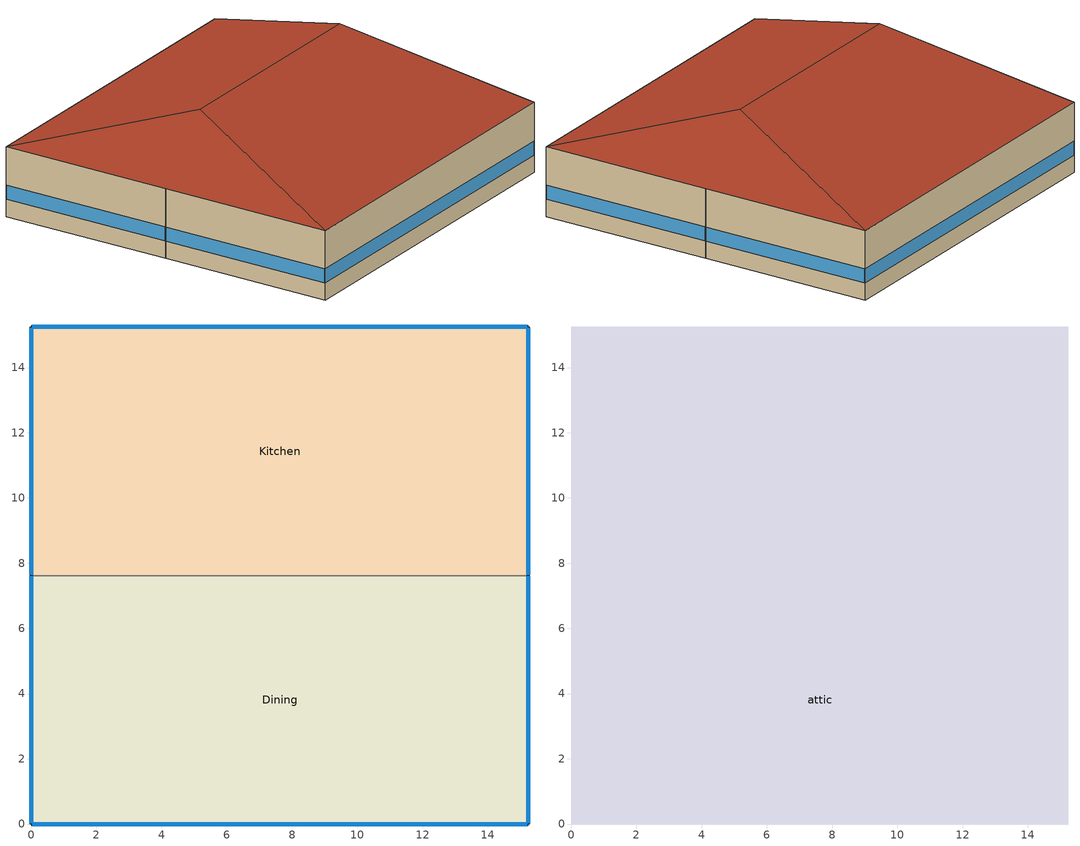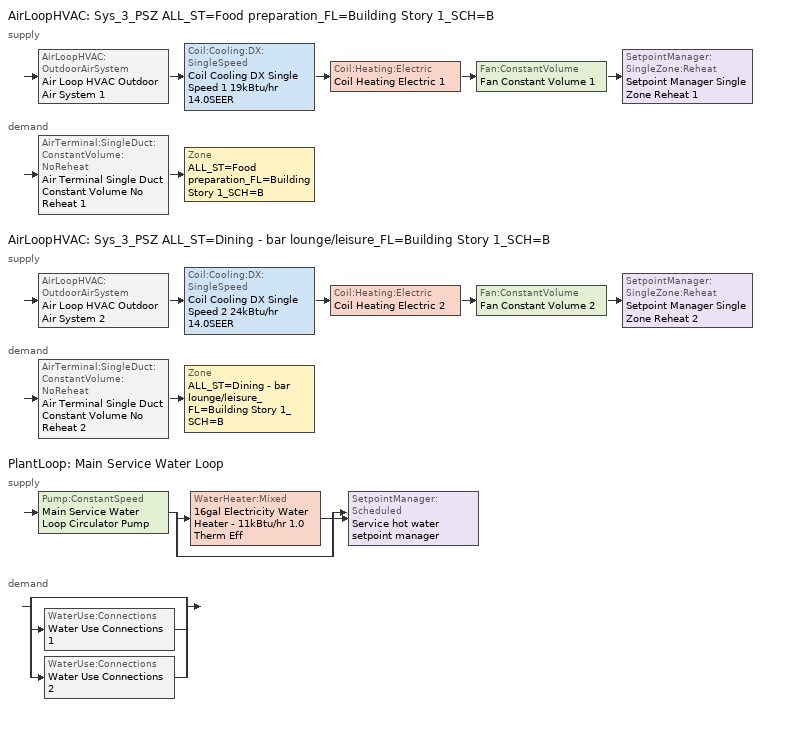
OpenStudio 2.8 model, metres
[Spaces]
Dining
 floor ground: 15.24,7.62 15.24,0 0,0 0,7.62 z0
 wall outside: 0,7.62 0,0 15.24,0 15.24,7.62 z0:3.05
 wall to Kitchen: 15.24,7.62 0,7.62 z0:3.05
 window: 15.24,0.03 15.24,7.6 / 0,7.6 0,0.03 z0.76:1.38; 0.03,0 15.22,0 z0.76:1.37
Kitchen
 floor ground: 15.24,15.24 15.24,7.62 0,7.62 0,15.24 z0
 wall outside: 15.24,7.62 15.24,15.24 0,15.24 0,7.62 z0:3.05
 window: 15.24,7.65 15.24,15.22 / 0,15.22 0,7.65 z0.76:1.38; 15.22,15.24 0.03,15.24 z0.76:1.37
attic
 floor to Dining: 15.24,7.62 15.24,0 0,0 0,7.62 z3.05
 floor to Kitchen: 15.24,15.24 15.24,7.62 0,7.62 0,15.24 z3.05
 roof outside: 12.7,7.62,5.59 15.24,15.24,3.05 0,15.24,3.05 2.54,7.62,5.59; 12.7,7.62,5.59 15.24,0,3.05 15.24,15.24,3.05; 2.54,7.62,5.59 0,15.24,3.05 0,0,3.05; 2.54,7.62,5.59 0,0,3.05 15.24,0,3.05 12.7,7.62,5.59
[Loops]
AirLoopHVAC 'Sys_3_PSZ ALL_ST=Food preparation_FL=Building Story 1_SCH=B'
 supply: AirLoopHVAC:OutdoorAirSystem 'Air Loop HVAC Outdoor Air System 1' > Coil:Cooling:DX:SingleSpeed 'Coil Cooling DX Single Speed 1 19kBtu/hr 14.0SEER' > Coil:Heating:Electric 'Coil Heating Electric 1' > Fan:ConstantVolume 'Fan Constant Volume 1' > SetpointManager:SingleZone:Reheat 'Setpoint Manager Single Zone Reheat 1'
 demand: AirTerminal:SingleDuct:ConstantVolume:NoReheat 'Air Terminal Single Duct Constant Volume No Reheat 1' > Zone 'ALL_ST=Food preparation_FL=Building Story 1_SCH=B'
AirLoopHVAC 'Sys_3_PSZ ALL_ST=Dining - bar lounge/leisure_FL=Building Story 1_SCH=B'
 supply: AirLoopHVAC:OutdoorAirSystem 'Air Loop HVAC Outdoor Air System 2' > Coil:Cooling:DX:SingleSpeed 'Coil Cooling DX Single Speed 2 24kBtu/hr 14.0SEER' > Coil:Heating:Electric 'Coil Heating Electric 2' > Fan:ConstantVolume 'Fan Constant Volume 2' > SetpointManager:SingleZone:Reheat 'Setpoint Manager Single Zone Reheat 2'
 demand: AirTerminal:SingleDuct:ConstantVolume:NoReheat 'Air Terminal Single Duct Constant Volume No Reheat 2' > Zone 'ALL_ST=Dining - bar lounge/leisure_FL=Building Story 1_SCH=B'
PlantLoop 'Main Service Water Loop'
 supply: Pump:ConstantSpeed 'Main Service Water Loop Circulator Pump' > split
  | WaterHeater:Mixed '16gal Electricity Water Heater - 11kBtu/hr 1.0 Therm Eff'
  | bypass
  join > SetpointManager:Scheduled 'Service hot water setpoint manager'
 demand: split
  | bypass
  | WaterUse:Connections 'Water Use Connections 1'
  | WaterUse:Connections 'Water Use Connections 2'
[Site]
Kuujjuaq AP_QC_CAN: Latitude {deg}=58.1; Longitude {deg}=-68.417; Time Zone {hr}=-5; Elevation {m}=39.9; Terrain=City
[Building]
QuickServiceRestaurant-CAN_QC_Kuujjuaq.AP.719060_CWEC2016.epw: North Axis {deg}=0; Default Construction Set=BTAP-Mass at hdd = 8550.0; Standards Number of Stories=1; Standards Number of Above Ground Stories=1; Standards Building Type=NECB2011_QuickServiceRestaurant
[Site:WaterMainsTemperature]
Calculation Method=Correlation; Annual Average Outdoor Air Temperature {C}=-3.825; Maximum Difference In Monthly Average Outdoor Air Temperatures {deltaC}=36
[Site:GroundTemperature:BuildingSurface]
19.527, 19.502, 19.536, 19.598, 20.002, 21.64, 22.225, 22.375, 21.449, 20.121, 19.802, 19.633
[SizingPeriod:DesignDay] Barometric Pressure {Pa}=100847; Sky Clearness=0; Rain Indicator=0; Snow Indicator=0; Day of Month=21; Daylight Saving Time Indicator=0; Humidity Indicating Type=Wetbulb; Dry-Bulb Temperature Range Modifier Type=DefaultMultipliers
Name | Maximum Dry-Bulb Temperature {C} | Daily Dry-Bulb Temperature Range {deltaC} | Humidity Indicating Conditions at Maximum Dry-Bulb | Wind Speed {m/s} | Wind Direction {deg} | Month | Day Type | Solar Model Indicator | ASHRAE Taub | ASHRAE Taud
Kuujjuaq AP Ann Clg .4% Condns DB=>MWB | 24.1 | 10.3 | 16.2 | 4 | 210 | 7 | SummerDesignDay | ASHRAETau | 0.364 | 2.418
Kuujjuaq AP Ann Htg 99.6% Condns DB | -36.2 | 0 | -36.2 | 2.2 | 220 | 1 | WinterDesignDay | ASHRAEClearSky
[Material:NoMass] Roughness=Smooth; Thermal Absorptance=0.9; Solar Absorptance=0.7
Name | Thermal Resistance {m2-K/W} | Visible Absorptance
Typical Carpet Pad; Typical Carpet Pad 1 | 0.21648 | 0.8
Typical Insulation 1 | 6.78179 | 0.7
Typical Insulation 2 | 5.19354 | 0.7
Typical Insulation 3 | 7.04224 | 0.7
Typical Carpet Pad 2 | 2.57255 | 0.8
Typical Carpet Pad 3; Typical Carpet Pad 4 | 4.69593 | 0.8
Typical Insulation 4 | 0.624982 | 0.7
Typical Insulation 5 | 0.625 | 0.7
[Material]
Name | Roughness | Thickness {m} | Conductivity {W/m-K} | Density {kg/m3} | Specific Heat {J/kg-K} | Thermal Absorptance | Solar Absorptance | Visible Absorptance
G05 25mm wood | MediumSmooth | 0.0254 | 0.15 | 608 | 1630 | 0.9 | 0.5 | 0.5
100mm Normalweight concrete floor 1 | MediumSmooth | 0.1016 | 2.31 | 2322 | 832
G01 13mm gypsum board 1 | Smooth | 0.0127 | 0.16 | 800 | 1090 | 0.9 | 0.7 | 0.5
4 in. Normalweight Concrete Floor 1 | MediumRough | 0.1016 | 2.31 | 2322 | 832 | 0.9 | 0.7 | 0.7
1IN Stucco 1 | Smooth | 0.0253 | 0.6918 | 1858 | 837 | 0.9 | 0.7 | 0.92
8IN CONCRETE HW RefBldg 1 | Rough | 0.2032 | 1.311 | 2240 | 836.8 | 0.9 | 0.7 | 0.7
1/2IN Gypsum 1 | Smooth | 0.0127 | 0.16 | 784.9 | 830 | 0.9 | 0.4 | 0.4
Metal Roof Surface 1; F08 Metal surface 1 | Smooth | 0.0008 | 45.28 | 7824 | 500 | 0.9 | 0.7 | 0.7
6 in. Normalweight Concrete Floor 1; 6 in. Normalweight Concrete Floor 2; 6 in. Normalweight Concrete Floor 3 | MediumRough | 0.1524 | 2.31 | 2322 | 832 | 0.9 | 0.7 | 0.7
[Construction]
BTAP-Int-Partition; BTAP-Int-Door: G05 25mm wood
BTAP-Int-Floor: 100mm Normalweight concrete floor 1, Typical Carpet Pad
BTAP-Int-Wall: G01 13mm gypsum board 1, G01 13mm gypsum board 1
BTAP-Int-Ceiling: Typical Carpet Pad, 100mm Normalweight concrete floor 1
BTAP-Int-Window: SimpleGlazing
BTAP-Ext-Floor-Mass:U-0.142: Typical Insulation 1, 4 in. Normalweight Concrete Floor 1, Typical Carpet Pad 1
BTAP-Ext-Wall-Mass:U-0.183: 1IN Stucco 1, 8IN CONCRETE HW RefBldg 1, Typical Insulation 2, 1/2IN Gypsum 1
BTAP-Ext-Roof-Metal:U-0.142: Metal Roof Surface 1, Typical Insulation 3
BTAP-Grnd-Floor-Mass:U-0.379: 6 in. Normalweight Concrete Floor 1, Typical Carpet Pad 2
BTAP-Grnd-Wall-Mass:U-0.21: 6 in. Normalweight Concrete Floor 2, Typical Carpet Pad 3
BTAP-Grnd-Roof-Mass:U-0.21: 6 in. Normalweight Concrete Floor 3, Typical Carpet Pad 4
BTAP-Ext-FixedWindow:U=0.160 SHGC=0.600; BTAP-Ext-GlassDoors:U=0.160 SHGC=0.600; BTAP-Ext-Skylights:U=0.160 SHGC=0.600; BTAP-Ext-DaylightDomes:U=0.160 SHGC=0.600; BTAP-Ext-DaylightDiffuser:U=0.160 SHGC=0.600: SimpleGlazing:U=0.160 SHGC=0.600
BTAP-Ext-Door:U-1.6: F08 Metal surface 1, Typical Insulation 4
BTAP-Ext-OverHeadDoor:U-1.6: Typical Insulation 5
[DefaultConstructionSet]
BTAP-Mass at hdd = 8550.0: Default Exterior Surface Constructions=BTAP-Mass at hdd = 8550.0; Default Interior Surface Constructions=Default Surface Constructions 2; Default Ground Contact Surface Constructions=BTAP-Mass at hdd = 8550.0 1; Default Exterior SubSurface Constructions=BTAP-Mass at hdd = 8550.0; Default Interior SubSurface Constructions=Default Sub Surface Constructions 2; Interior Partition Construction=BTAP-Int-Partition
[DefaultSurfaceConstructions]
Name | Floor Construction | Wall Construction | Roof Ceiling Construction
Default Surface Constructions 2 | BTAP-Int-Floor | BTAP-Int-Wall | BTAP-Int-Ceiling
BTAP-Mass at hdd = 8550.0 | BTAP-Ext-Floor-Mass:U-0.142 | BTAP-Ext-Wall-Mass:U-0.183 | BTAP-Ext-Roof-Metal:U-0.142
BTAP-Mass at hdd = 8550.0 1 | BTAP-Grnd-Floor-Mass:U-0.379 | BTAP-Grnd-Wall-Mass:U-0.21 | BTAP-Grnd-Roof-Mass:U-0.21
[DefaultSubSurfaceConstructions]
Name | Fixed Window Construction | Operable Window Construction | Door Construction | Glass Door Construction | Overhead Door Construction | Skylight Construction | Tubular Daylight Dome Construction | Tubular Daylight Diffuser Construction
Default Sub Surface Constructions 2 | BTAP-Int-Window | BTAP-Int-Window | BTAP-Int-Door
BTAP-Mass at hdd = 8550.0 | BTAP-Ext-FixedWindow:U=0.160 SHGC=0.600 | BTAP-Ext-FixedWindow:U=0.160 SHGC=0.600 | BTAP-Ext-Door:U-1.6 | BTAP-Ext-GlassDoors:U=0.160 SHGC=0.600 | BTAP-Ext-OverHeadDoor:U-1.6 | BTAP-Ext-Skylights:U=0.160 SHGC=0.600 | BTAP-Ext-DaylightDomes:U=0.160 SHGC=0.600 | BTAP-Ext-DaylightDiffuser:U=0.160 SHGC=0.600
[WindowMaterial:SimpleGlazingSystem] Solar Heat Gain Coefficient=0.6; Visible Transmittance=0.21
Name | U-Factor {W/m2-K}
SimpleGlazing | 2.2
SimpleGlazing:U=0.160 SHGC=0.600 | 1.6
[Space]
Name | Space Type | Building Story | Thermal Zone | Part of Total Floor Area
Dining | Space Function Dining - bar lounge/leisure | Building Story 1 | ALL_ST=Dining - bar lounge/leisure_FL=Building Story 1_SCH=B | Yes
Kitchen | Space Function Food preparation | Building Story 1 | ALL_ST=Food preparation_FL=Building Story 1_SCH=B | Yes
attic | Space Function - undefined - | Building Story 2 | ALL_ST=- undefined -_FL=Building Story 2_SCH=A | No
[BuildingStory]
Name | Nominal Z Coordinate {m}
Building Story 1 | 0
Building Story 2 | 3.0488
[SpaceType] Standards Building Type=Space Function
Name | Default Schedule Set | Design Specification Outdoor Air Object | Standards Space Type
Space Function - undefined - | Space Function - undefined - Schedule Set | Space Function - undefined - Ventilation | - undefined -
Space Function Dining - bar lounge/leisure | Space Function Dining - bar lounge/leisure Schedule Set | Space Function Dining - bar lounge/leisure Ventilation | Dining - bar lounge/leisure
Space Function Food preparation | Space Function Food preparation Schedule Set | Space Function Food preparation Ventilation | Food preparation
[DesignSpecification:OutdoorAir] Outdoor Air Flow per Person {m3/s-person}=0; Outdoor Air Flow Air Changes per Hour {1/hr}=0
Name | Outdoor Air Flow per Floor Area {m3/s-m2} | Outdoor Air Method | Outdoor Air Flow Rate {m3/s}
Space Function - undefined - Ventilation | 0
Space Function Dining - bar lounge/leisure Ventilation | 0.0035814 | Sum | 0
Space Function Food preparation Ventilation | 0.0013716 | Sum | 0
[DefaultScheduleSet] Infiltration Schedule=Always On
Name | Number of People Schedule | People Activity Level Schedule | Lighting Schedule | Electric Equipment Schedule
Space Function - undefined - Schedule Set
Space Function Dining - bar lounge/leisure Schedule Set; Space Function Food preparation Schedule Set | NECB-B-Occupancy | NECB-Activity | NECB-B-Lighting | NECB-B-Electric-Equipment
[ThermostatSetpoint:DualSetpoint]
Name | Heating Setpoint Temperature Schedule | Cooling Setpoint Temperature Schedule
Space Function - undefined - Thermostat 3
Space Function Food preparation Thermostat 3; Space Function Dining - bar lounge/leisure Thermostat 3 | NECB-B-Thermostat Setpoint-Heating | NECB-B-Thermostat Setpoint-Cooling
[People:Definition] Number of People Calculation Method=People/Area; Fraction Radiant=0.3
Name | People per Space Floor Area {person/m2}
Space Function Dining - bar lounge/leisure People Definition | 0.0999967
Space Function Food preparation People Definition | 0.0500522
[People] Work Efficiency Schedule=Work Efficiency Schedule; Clothing Insulation Schedule=Clothing Schedule; Air Velocity Schedule=Air Velocity Schedule; Multiplier=1
Name | People Definition | Space or SpaceType
Space Function Dining - bar lounge/leisure People | Space Function Dining - bar lounge/leisure People Definition | Space Function Dining - bar lounge/leisure
Space Function Food preparation People | Space Function Food preparation People Definition | Space Function Food preparation
[Lights:Definition] Design Level Calculation Method=Watts/Area; Fraction Radiant=0.5; Fraction Visible=0.2
Name | Watts per Space Floor Area {W/m2}
Space Function Dining - bar lounge/leisure Lights Definition | 14.0999
Space Function Food preparation Lights Definition | 10.6999
[Lights] Fraction Replaceable=1
Name | Lights Definition | Space or SpaceType
Space Function Dining - bar lounge/leisure Lights | Space Function Dining - bar lounge/leisure Lights Definition | Space Function Dining - bar lounge/leisure
Space Function Food preparation Lights | Space Function Food preparation Lights Definition | Space Function Food preparation
[ElectricEquipment:Definition] Design Level Calculation Method=Watts/Area; Fraction Radiant=0.5
Name | Watts per Space Floor Area {W/m2}
Space Function Dining - bar lounge/leisure Elec Equip Definition | 0.999992
Space Function Food preparation Elec Equip Definition | 9.99992
[ElectricEquipment]
Name | Electric Equipment Definition | Space or SpaceType
Space Function Dining - bar lounge/leisure Elec Equip | Space Function Dining - bar lounge/leisure Elec Equip Definition | Space Function Dining - bar lounge/leisure
Space Function Food preparation Elec Equip | Space Function Food preparation Elec Equip Definition | Space Function Food preparation
[SpaceInfiltration:DesignFlowRate] Schedule=Always On Discrete; Design Flow Rate Calculation Method=Flow/ExteriorArea; Flow per Exterior Surface Area {m3/s-m2}=0.00025; Constant Term Coefficient=0; Temperature Term Coefficient=0; Velocity Term Coefficient=0.224; Velocity Squared Term Coefficient=0
Name | Space or SpaceType
attic Infiltration | attic
Dining Infiltration | Dining
Kitchen Infiltration | Kitchen
[ThermalZone] Use Ideal Air Loads=No
Name | Thermostat
ALL_ST=- undefined -_FL=Building Story 2_SCH=A | Space Function - undefined - Thermostat 3
ALL_ST=Food preparation_FL=Building Story 1_SCH=B | Space Function Food preparation Thermostat 3
ALL_ST=Dining - bar lounge/leisure_FL=Building Story 1_SCH=B | Space Function Dining - bar lounge/leisure Thermostat 3
[Sizing:Zone] Zone Cooling Design Supply Air Temperature Input Method=SupplyAirTemperature; Zone Cooling Design Supply Air Temperature Difference {deltaC}=11.11; Zone Heating Design Supply Air Temperature Input Method=SupplyAirTemperature; Zone Heating Design Supply Air Temperature Difference {deltaC}=11.11; Zone Cooling Design Supply Air Humidity Ratio {kg-H2O/kg-air}=0.0085; Zone Heating Design Supply Air Humidity Ratio {kg-H2O/kg-air}=0.008; Cooling Design Air Flow Method=DesignDay; Heating Design Air Flow Method=DesignDay; Account for Dedicated Outdoor Air System=No; Dedicated Outdoor Air System Control Strategy=NeutralSupplyAir; Dedicated Outdoor Air Low Setpoint Temperature for Design {C}=autosize; Dedicated Outdoor Air High Setpoint Temperature for Design {C}=autosize
Name | Zone Cooling Design Supply Air Temperature {C} | Zone Heating Design Supply Air Temperature {C} | Zone Heating Sizing Factor | Zone Cooling Sizing Factor
ALL_ST=- undefined -_FL=Building Story 2_SCH=A | 14 | 40
ALL_ST=Food preparation_FL=Building Story 1_SCH=B; ALL_ST=Dining - bar lounge/leisure_FL=Building Story 1_SCH=B | 13 | 43 | 1.3 | 1.1
[Zone equipment]
ALL_ST=Food preparation_FL=Building Story 1_SCH=B: Air Terminal Single Duct Constant Volume No Reheat 1, Zone HVAC Baseboard Convective Electric 1
ALL_ST=Dining - bar lounge/leisure_FL=Building Story 1_SCH=B: Air Terminal Single Duct Constant Volume No Reheat 2, Zone HVAC Baseboard Convective Electric 2
[AirLoopHVAC] Design Supply Air Flow Rate {m3/s}=AutoSize
Name | Availability Schedule
Sys_3_PSZ ALL_ST=Food preparation_FL=Building Story 1_SCH=B | Sys_3_PSZ ALL_ST=Food preparation_FL=Building Story 1_SCH=B Occ Sch
Sys_3_PSZ ALL_ST=Dining - bar lounge/leisure_FL=Building Story 1_SCH=B | Sys_3_PSZ ALL_ST=Dining - bar lounge/leisure_FL=Building Story 1_SCH=B Occ Sch
[Sizing:System] Type of Load to Size On=Sensible; Design Outdoor Air Flow Rate {m3/s}=Autosize; Central Heating Maximum System Air Flow Ratio=1; Preheat Design Temperature {C}=7; Preheat Design Humidity Ratio {kg-H2O/kg-Air}=0.008; Precool Design Temperature {C}=13; Precool Design Humidity Ratio {kg-H2O/kg-Air}=0.008; Central Cooling Design Supply Air Temperature {C}=13; Central Heating Design Supply Air Temperature {C}=43; Sizing Option=NonCoincident; 100% Outdoor Air in Cooling=No; 100% Outdoor Air in Heating=No; Central Cooling Design Supply Air Humidity Ratio {kg-H2O/kg-Air}=0.0085; Central Heating Design Supply Air Humidity Ratio {kg-H2O/kg-Air}=0.008; Cooling Design Air Flow Method=DesignDay; Cooling Design Air Flow Rate {m3/s}=0; Heating Design Air Flow Method=DesignDay; Heating Design Air Flow Rate {m3/s}=0; System Outdoor Air Method=ZoneSum; Zone Maximum Outdoor Air Fraction=1; Cooling Supply Air Flow Rate Per Floor Area {m3/s-m2}=0.00996765; Cooling Fraction of Autosized Cooling Supply Air Flow Rate=1; Cooling Supply Air Flow Rate Per Unit Cooling Capacity {m3/s-W}=3.94755e-05; Heating Supply Air Flow Rate Per Floor Area {m3/s-m2}=0.00996765; Heating Fraction of Autosized Heating Supply Air Flow Rate=1; Heating Fraction of Autosized Cooling Supply Air Flow Rate=1; Heating Supply Air Flow Rate Per Unit Heating Capacity {m3/s-W}=3.15882e-05; Cooling Design Capacity Method=CoolingDesignCapacity; Cooling Design Capacity {W}=autosize; Cooling Design Capacity Per Floor Area {W/m2}=234.7; Fraction of Autosized Cooling Design Capacity=1; Heating Design Capacity Method=HeatingDesignCapacity; Heating Design Capacity {W}=autosize; Heating Design Capacity Per Floor Area {W/m2}=157; Fraction of Autosized Heating Design Capacity=1; Central Cooling Capacity Control Method=OnOff
Sys_3_PSZ ALL_ST=Food preparation_FL=Building Story 1_SCH=B; Sys_3_PSZ ALL_ST=Dining - bar lounge/leisure_FL=Building Story 1_SCH=B
[Fan:ConstantVolume] Availability Schedule=Always On Discrete; Fan Total Efficiency=0.39975; Pressure Rise {Pa}=640; Maximum Flow Rate {m3/s}=AutoSize; Motor Efficiency=0.615
Fan Constant Volume 1; Fan Constant Volume 2
[Coil:Heating:Electric] Availability Schedule=Always On Discrete
Coil Heating Electric 1; Coil Heating Electric 2
[Coil:Cooling:DX:SingleSpeed] Availability Schedule=Always On Discrete; Rated Total Cooling Capacity {W}=autosize; Rated Sensible Heat Ratio=autosize; Rated COP {W/W}=4.11713; Rated Air Flow Rate {m3/s}=autosize; Rated Evaporator Fan Power Per Volume Flow Rate {W/(m3/s)}=773.3; Total Cooling Capacity Function of Temperature Curve=DXCOOL-NECB2011-REF-CAPFT; Total Cooling Capacity Function of Flow Fraction Curve=DXCOOL-NECB2011-REF-CAPFFLOW; Energy Input Ratio Function of Temperature Curve=DXCOOL-NECB2011-REF-COOLEIRFT; Energy Input Ratio Function of Flow Fraction Curve=DXCOOL-NECB2011-REF-COOLEIRFFLOW; Part Load Fraction Correlation Curve=DXCOOL-NECB2011-REF-COOLPLFFPLR; Condenser Type=AirCooled; Evaporative Condenser Effectiveness=0; Evaporative Condenser Air Flow Rate {m3/s}=Autosize; Evaporative Condenser Pump Rated Power Consumption {W}=Autosize; Crankcase Heater Capacity {W}=0; Maximum Outdoor Dry-Bulb Temperature for Crankcase Heater Operation {C}=0; Basin Heater Capacity {W/K}=0; Basin Heater Setpoint Temperature {C}=10
Coil Cooling DX Single Speed 1 19kBtu/hr 14.0SEER; Coil Cooling DX Single Speed 2 24kBtu/hr 14.0SEER
[Controller:OutdoorAir] Minimum Outdoor Air Flow Rate {m3/s}=autosize; Maximum Outdoor Air Flow Rate {m3/s}=Autosize; Economizer Control Type=NoEconomizer; Economizer Control Action Type=ModulateFlow; Economizer Maximum Limit Dry-Bulb Temperature {C}=28; Economizer Maximum Limit Enthalpy {J/kg}=64000; Economizer Minimum Limit Dry-Bulb Temperature {C}=-100; Lockout Type=NoLockout; Minimum Limit Type=FixedMinimum; High Humidity Control=No; Heat Recovery Bypass Control Type=BypassWhenWithinEconomizerLimits
Name | Minimum Outdoor Air Schedule | Controller Mechanical Ventilation
Controller Outdoor Air 1 | Sys_3_PSZ ALL_ST=Food preparation_FL=Building Story 1_SCH=B Occ Sch | Controller Mechanical Ventilation 1
Controller Outdoor Air 2 | Sys_3_PSZ ALL_ST=Dining - bar lounge/leisure_FL=Building Story 1_SCH=B Occ Sch | Controller Mechanical Ventilation 2
[Controller:MechanicalVentilation] Availability Schedule=Always On Discrete; System Outdoor Air Method=ZoneSum
Controller Mechanical Ventilation 1; Controller Mechanical Ventilation 2
[AirLoopHVAC:OutdoorAirSystem]
Name | Controller
Air Loop HVAC Outdoor Air System 1 | Controller Outdoor Air 1
Air Loop HVAC Outdoor Air System 2 | Controller Outdoor Air 2
[SetpointManager:SingleZone:Reheat] Minimum Supply Air Temperature {C}=13; Maximum Supply Air Temperature {C}=43
Name | Control Zone
Setpoint Manager Single Zone Reheat 1 | ALL_ST=Food preparation_FL=Building Story 1_SCH=B
Setpoint Manager Single Zone Reheat 2 | ALL_ST=Dining - bar lounge/leisure_FL=Building Story 1_SCH=B
[AirTerminal:SingleDuct:ConstantVolume:NoReheat] Availability Schedule=Always On Discrete; Maximum Air Flow Rate {m3/s}=AutoSize
Air Terminal Single Duct Constant Volume No Reheat 1; Air Terminal Single Duct Constant Volume No Reheat 2
[ZoneHVAC:Baseboard:Convective:Electric] Availability Schedule=Always On Discrete; Nominal Capacity {W}=autosize; Efficiency=1
Zone HVAC Baseboard Convective Electric 1; Zone HVAC Baseboard Convective Electric 2
[PlantLoop]
Main Service Water Loop: Glycol Concentration=0; Maximum Loop Temperature {C}=60; Minimum Loop Temperature {C}=10; Plant Loop Volume {m3}=Autocalculate; Load Distribution Scheme=Optimal
[Sizing:Plant]
Main Service Water Loop: Loop Type=Heating; Design Loop Exit Temperature {C}=60; Loop Design Temperature Difference {deltaC}=5; Sizing Option=NonCoincident; Zone Timesteps in Averaging Window=1; Coincident Sizing Factor Mode=None
[SetpointManager:Scheduled]
Service hot water setpoint manager: Control Variable=Temperature; Schedule=Service Water Loop Temp - 140F
[Pump:ConstantSpeed]
Main Service Water Loop Circulator Pump: Rated Flow Rate {m3/s}=autosize; Rated Pump Head {Pa}=20.5591; Rated Power Consumption {W}=autosize; Motor Efficiency=0.7; Fraction of Motor Inefficiencies to Fluid Stream=0; Pump Control Type=Intermittent; Design Power Sizing Method=PowerPerFlowPerPressure; Design Electric Power per Unit Flow Rate {W/(m3/s)}=348701.1; Design Shaft Power per Unit Flow Rate per Unit Head {W-s/m3-Pa}=1.28205
[WaterHeater:Mixed]
16gal Electricity Water Heater - 11kBtu/hr 1.0 Therm Eff: Tank Volume {m3}=0.0606832; Setpoint Temperature Schedule=Service Water Loop Temp - 140F; Deadband Temperature Difference {deltaC}=2; Maximum Temperature Limit {C}=60; Heater Control Type=Cycle; Heater Maximum Capacity {W}=3170.7; Heater Fuel Type=Electricity; Heater Thermal Efficiency=1; Off Cycle Parasitic Fuel Consumption Rate {W}=14.96; Off Cycle Parasitic Fuel Type=Electricity; Off Cycle Parasitic Heat Fraction to Tank=0.8; On Cycle Parasitic Fuel Consumption Rate {W}=14.96; On Cycle Parasitic Fuel Type=Electricity; On Cycle Parasitic Heat Fraction to Tank=0; Ambient Temperature Indicator=Schedule; Ambient Temperature Schedule=Water Heater Ambient Temp Schedule - 70f; Off Cycle Loss Coefficient to Ambient Temperature {W/K}=1.34066; On Cycle Loss Coefficient to Ambient Temperature {W/K}=1.34066; Use Side Effectiveness=1; Source Side Effectiveness=1; Use Side Design Flow Rate {m3/s}=autosize; Source Side Design Flow Rate {m3/s}=autosize; Indirect Water Heating Recovery Time {hr}=1.5; Source Side Flow Control Mode=IndirectHeatPrimarySetpoint
[WaterUse:Connections]
Name | Water Use Equipment Name 1
Water Use Connections 1 | Dining Service Water Use 0.09gal/min
Water Use Connections 2 | Kitchen Service Water Use 0.06gal/min
[WaterUse:Equipment:Definition]
Name | Peak Flow Rate {m3/s} | Target Temperature Schedule | Sensible Fraction Schedule | Latent Fraction Schedule
Dining Service Water Use Def 0.09gal/min | 5.61823e-06 | Schedule Ruleset 5 | Schedule Ruleset 3 | Schedule Ruleset 4
Kitchen Service Water Use Def 0.06gal/min | 3.74646e-06 | Schedule Ruleset 8 | Schedule Ruleset 6 | Schedule Ruleset 7
[WaterUse:Equipment] Flow Rate Fraction Schedule=NECB-B-Service Water Heating
Name | Water Use Equipment Definition | Space
Dining Service Water Use 0.09gal/min | Dining Service Water Use Def 0.09gal/min | Dining
Kitchen Service Water Use 0.06gal/min | Kitchen Service Water Use Def 0.06gal/min | Kitchen
[AvailabilityManager:NightCycle] Control Type=CycleOnAny; Thermostat Tolerance {deltaC}=1; Cycling Run Time {s}=3600
Availability Manager Night Cycle 1; Availability Manager Night Cycle 2
[Schedule:Ruleset]
Always On: Default Day Schedule=Always On Default
Clothing Schedule: Default Day Schedule=Clothing Schedule Default Winter Clothes
Air Velocity Schedule: Default Day Schedule=Air Velocity Schedule Default
Work Efficiency Schedule: Default Day Schedule=Work Efficiency Schedule Default
NECB-B-Occupancy: Default Day Schedule=NECB-B-Occupancy Default
NECB-Activity: Default Day Schedule=NECB-Activity Default; Summer Design Day Schedule=NECB-Activity Summer Design Day; Winter Design Day Schedule=NECB-Activity Winter Design Day
NECB-B-Lighting: Default Day Schedule=NECB-B-Lighting Default
NECB-B-Electric-Equipment: Default Day Schedule=NECB-B-Electric-Equipment Default
NECB-B-Thermostat Setpoint-Heating: Default Day Schedule=NECB-B-Thermostat Setpoint-Heating Default
NECB-B-Thermostat Setpoint-Cooling: Default Day Schedule=NECB-B-Thermostat Setpoint-Cooling Default
Service Water Loop Temp - 140F: Default Day Schedule=Service Water Loop Temp - 140F Default
Water Heater Ambient Temp Schedule - 70f: Default Day Schedule=Water Heater Ambient Temp Schedule - 70f Default
Schedule Ruleset 3: Default Day Schedule=Schedule Day 5
Schedule Ruleset 4: Default Day Schedule=Schedule Day 6
Schedule Ruleset 5: Default Day Schedule=Schedule Day 7
NECB-B-Service Water Heating: Default Day Schedule=NECB-B-Service Water Heating Default
Schedule Ruleset 6: Default Day Schedule=Schedule Day 8
Schedule Ruleset 7: Default Day Schedule=Schedule Day 9
Schedule Ruleset 8: Default Day Schedule=Schedule Day 10
Sys_3_PSZ ALL_ST=Dining - bar lounge/leisure_FL=Building Story 1_SCH=B Occ Sch: Default Day Schedule=Sys_3_PSZ ALL_ST=Dining - bar lounge/leisure_FL=Building Story 1_SCH=B Occ Sch Default; Summer Design Day Schedule=Sys_3_PSZ ALL_ST=Dining - bar lounge/leisure_FL=Building Story 1_SCH=B Occ Sch Summer Design Day; Winter Design Day Schedule=Sys_3_PSZ ALL_ST=Dining - bar lounge/leisure_FL=Building Story 1_SCH=B Occ Sch Winter Design Day
Sys_3_PSZ ALL_ST=Food preparation_FL=Building Story 1_SCH=B Occ Sch: Default Day Schedule=Sys_3_PSZ ALL_ST=Food preparation_FL=Building Story 1_SCH=B Occ Sch Default; Summer Design Day Schedule=Sys_3_PSZ ALL_ST=Food preparation_FL=Building Story 1_SCH=B Occ Sch Summer Design Day; Winter Design Day Schedule=Sys_3_PSZ ALL_ST=Food preparation_FL=Building Story 1_SCH=B Occ Sch Winter Design Day
[Schedule:Day]
Always On Default; Clothing Schedule Default Winter Clothes; Sys_3_PSZ ALL_ST=Dining - bar lounge/leisure_FL=Building Story 1_SCH=B Occ Sch Winter Design Day; Sys_3_PSZ ALL_ST=Dining - bar lounge/leisure_FL=Building Story 1_SCH=B Occ Sch Summer Design Day; Sys_3_PSZ ALL_ST=Food preparation_FL=Building Story 1_SCH=B Occ Sch Winter Design Day; Sys_3_PSZ ALL_ST=Food preparation_FL=Building Story 1_SCH=B Occ Sch Summer Design Day: 24, 0, 1
Clothing Schedule Summer Clothes: 24, 0, 0.5
Air Velocity Schedule Default; Schedule Day 5; Schedule Day 8: 24, 0, 0.2
Work Efficiency Schedule Default: 24, 0, 0
NECB-B-Occupancy Default; NECB-B-Occupancy Default|Wkdy Day: 1, 0, 0.3, 2, 0, 0.1, 9, 0, 0, 10, 0, 0.1, 11, 0, 0.2, 12, 0, 0.5, 13, 0, 0.9, 14, 0, 0.8, 15, 0, 0.5, 17, 0, 0.2, 18, 0, 0.3, 19, 0, 0.6, 22, 0, 0.9, 23, 0, 0.6, 24, 0, 0.4
NECB-B-Occupancy Sat Day: 1, 0, 0.5, 2, 0, 0.3, 9, 0, 0, 10, 0, 0.1, 11, 0, 0.2, 12, 0, 0.5, 13, 0, 0.9, 14, 0, 0.8, 15, 0, 0.5, 17, 0, 0.2, 18, 0, 0.3, 19, 0, 0.6, 22, 0, 0.9, 24, 0, 0.6
NECB-B-Occupancy Sun|Hol Day: 1, 0, 0.1, 2, 0, 0.3, 10, 0, 0, 11, 0, 0.1, 12, 0, 0.4, 14, 0, 0.5, 15, 0, 0.4, 18, 0, 0.2, 19, 0, 0.5, 21, 0, 0.7, 22, 0, 0.5, 23, 0, 0.3, 24, 0, 0.1
NECB-Activity Default; NECB-Activity Winter Design Day; NECB-Activity Summer Design Day: 24, 0, 130
NECB-B-Lighting Default; NECB-B-Lighting Default|Wkdy Day; NECB-B-Lighting Sat Day; NECB-B-Electric-Equipment Default; NECB-B-Electric-Equipment Default|Wkdy Day; NECB-B-Electric-Equipment Sat Day: 1, 0, 0.9, 2, 0, 0.5, 9, 0, 0.1, 10, 0, 0.5, 11, 0, 0.7, 24, 0, 0.9
NECB-B-Lighting Sun|Hol Day; NECB-B-Electric-Equipment Sun|Hol Day: 2, 0, 0.5, 10, 0, 0.1, 11, 0, 0.5, 23, 0, 0.9, 24, 0, 0.5
NECB-B-Thermostat Setpoint-Heating Default; NECB-B-Thermostat Setpoint-Heating Default|Wkdy Day; NECB-B-Thermostat Setpoint-Heating Sat Day: 2, 0, 22, 8, 0, 18, 9, 0, 20, 24, 0, 22
NECB-B-Thermostat Setpoint-Heating Sun|Hol Day: 1, 0, 18, 2, 0, 22, 9, 0, 18, 10, 0, 20, 23, 0, 22, 24, 0, 18
NECB-B-Thermostat Setpoint-Cooling Default; NECB-B-Thermostat Setpoint-Cooling Default|Wkdy Day; NECB-B-Thermostat Setpoint-Cooling Sat Day: 1, 0, 24, 8, 0, 35, 24, 0, 24
NECB-B-Thermostat Setpoint-Cooling Sun|Hol Day: 9, 0, 35, 23, 0, 24, 24, 0, 35
Service Water Loop Temp - 140F Default; Schedule Day 7; Schedule Day 10: 24, 0, 60
Water Heater Ambient Temp Schedule - 70f Default: 24, 0, 21.1111
Schedule Day 6; Schedule Day 9: 24, 0, 0.05
NECB-B-Service Water Heating Default; NECB-B-Service Water Heating Default|Wkdy Day: 1, 0, 0.6, 2, 0, 0.5, 9, 0, 0.05, 11, 0, 0.7, 12, 0, 0.4, 13, 0, 0.5, 15, 0, 0.6, 16, 0, 0.4, 18, 0, 0.3, 19, 0, 0.4, 20, 0, 0.5, 22, 0, 0.8, 24, 0, 0.9
NECB-B-Service Water Heating Sat Day: 1, 0, 0.7, 2, 0, 0.6, 9, 0, 0.05, 11, 0, 0.7, 12, 0, 0.4, 13, 0, 0.5, 15, 0, 0.6, 16, 0, 0.4, 18, 0, 0.3, 19, 0, 0.4, 20, 0, 0.5, 22, 0, 0.8, 24, 0, 0.9
NECB-B-Service Water Heating Sun|Hol Day: 1, 0, 0.5, 2, 0, 0.6, 9, 0, 0.05, 11, 0, 0.7, 12, 0, 0.4, 13, 0, 0.5, 15, 0, 0.6, 16, 0, 0.4, 18, 0, 0.3, 19, 0, 0.4, 20, 0, 0.5, 22, 0, 0.8, 24, 0, 0.5
Sys_3_PSZ ALL_ST=Dining - bar lounge/leisure_FL=Building Story 1_SCH=B Occ Sch Default; Sys_3_PSZ ALL_ST=Food preparation_FL=Building Story 1_SCH=B Occ Sch Default: 1, 0, 1, 10, 0, 0, 24, 0, 1
Sys_3_PSZ ALL_ST=Dining - bar lounge/leisure_FL=Building Story 1_SCH=B Occ Sch Saturday; Sys_3_PSZ ALL_ST=Food preparation_FL=Building Story 1_SCH=B Occ Sch Saturday: 2, 0, 1, 10, 0, 0, 24, 0, 1
Sys_3_PSZ ALL_ST=Dining - bar lounge/leisure_FL=Building Story 1_SCH=B Occ Sch Sunday; Sys_3_PSZ ALL_ST=Food preparation_FL=Building Story 1_SCH=B Occ Sch Sunday: 1, 0, 0, 2, 0, 1, 11, 0, 0, 23, 0, 1, 24, 0, 0
[Schedule:Rule] Date Specification Type=DateRange; Start Day=1
Name | Schedule Ruleset | Rule Order | Day Schedule | Start Month | End Month | End Day | Apply Monday | Apply Tuesday | Apply Wednesday | Apply Thursday | Apply Friday | Apply Saturday | Apply Sunday
Schedule Rule 1 | Clothing Schedule | 0 | Clothing Schedule Summer Clothes | 5 | 9 | 30
Schedule Rule 2 | NECB-B-Occupancy | 2 | NECB-B-Occupancy Default|Wkdy Day | 1 | 12 | 31 | Yes | Yes | Yes | Yes | Yes
Schedule Rule 3 | NECB-B-Occupancy | 1 | NECB-B-Occupancy Sat Day | 1 | 12 | 31 |  |  |  |  |  | Yes
Schedule Rule 4 | NECB-B-Occupancy | 0 | NECB-B-Occupancy Sun|Hol Day | 1 | 12 | 31 |  |  |  |  |  |  | Yes
Schedule Rule 5 | NECB-B-Lighting | 2 | NECB-B-Lighting Default|Wkdy Day | 1 | 12 | 31 | Yes | Yes | Yes | Yes | Yes
Schedule Rule 6 | NECB-B-Lighting | 1 | NECB-B-Lighting Sat Day | 1 | 12 | 31 |  |  |  |  |  | Yes
Schedule Rule 7 | NECB-B-Lighting | 0 | NECB-B-Lighting Sun|Hol Day | 1 | 12 | 31 |  |  |  |  |  |  | Yes
Schedule Rule 8 | NECB-B-Electric-Equipment | 2 | NECB-B-Electric-Equipment Default|Wkdy Day | 1 | 12 | 31 | Yes | Yes | Yes | Yes | Yes
Schedule Rule 9 | NECB-B-Electric-Equipment | 1 | NECB-B-Electric-Equipment Sat Day | 1 | 12 | 31 |  |  |  |  |  | Yes
Schedule Rule 10 | NECB-B-Electric-Equipment | 0 | NECB-B-Electric-Equipment Sun|Hol Day | 1 | 12 | 31 |  |  |  |  |  |  | Yes
Schedule Rule 11 | NECB-B-Thermostat Setpoint-Heating | 2 | NECB-B-Thermostat Setpoint-Heating Default|Wkdy Day | 1 | 12 | 31 | Yes | Yes | Yes | Yes | Yes
Schedule Rule 12 | NECB-B-Thermostat Setpoint-Heating | 1 | NECB-B-Thermostat Setpoint-Heating Sat Day | 1 | 12 | 31 |  |  |  |  |  | Yes
Schedule Rule 13 | NECB-B-Thermostat Setpoint-Heating | 0 | NECB-B-Thermostat Setpoint-Heating Sun|Hol Day | 1 | 12 | 31 |  |  |  |  |  |  | Yes
Schedule Rule 14 | NECB-B-Thermostat Setpoint-Cooling | 2 | NECB-B-Thermostat Setpoint-Cooling Default|Wkdy Day | 1 | 12 | 31 | Yes | Yes | Yes | Yes | Yes
Schedule Rule 15 | NECB-B-Thermostat Setpoint-Cooling | 1 | NECB-B-Thermostat Setpoint-Cooling Sat Day | 1 | 12 | 31 |  |  |  |  |  | Yes
Schedule Rule 16 | NECB-B-Thermostat Setpoint-Cooling | 0 | NECB-B-Thermostat Setpoint-Cooling Sun|Hol Day | 1 | 12 | 31 |  |  |  |  |  |  | Yes
Schedule Rule 17 | NECB-B-Service Water Heating | 2 | NECB-B-Service Water Heating Default|Wkdy Day | 1 | 12 | 31 | Yes | Yes | Yes | Yes | Yes
Schedule Rule 18 | NECB-B-Service Water Heating | 1 | NECB-B-Service Water Heating Sat Day | 1 | 12 | 31 |  |  |  |  |  | Yes
Schedule Rule 19 | NECB-B-Service Water Heating | 0 | NECB-B-Service Water Heating Sun|Hol Day | 1 | 12 | 31 |  |  |  |  |  |  | Yes
Sys_3_PSZ ALL_ST=Dining - bar lounge/leisure_FL=Building Story 1_SCH=B Occ Sch Saturday Rule | Sys_3_PSZ ALL_ST=Dining - bar lounge/leisure_FL=Building Story 1_SCH=B Occ Sch | 1 | Sys_3_PSZ ALL_ST=Dining - bar lounge/leisure_FL=Building Story 1_SCH=B Occ Sch Saturday | 1 | 12 | 31 |  |  |  |  |  | Yes
Sys_3_PSZ ALL_ST=Dining - bar lounge/leisure_FL=Building Story 1_SCH=B Occ Sch Sunday Rule | Sys_3_PSZ ALL_ST=Dining - bar lounge/leisure_FL=Building Story 1_SCH=B Occ Sch | 0 | Sys_3_PSZ ALL_ST=Dining - bar lounge/leisure_FL=Building Story 1_SCH=B Occ Sch Sunday | 1 | 12 | 31 |  |  |  |  |  |  | Yes
Sys_3_PSZ ALL_ST=Food preparation_FL=Building Story 1_SCH=B Occ Sch Saturday Rule | Sys_3_PSZ ALL_ST=Food preparation_FL=Building Story 1_SCH=B Occ Sch | 1 | Sys_3_PSZ ALL_ST=Food preparation_FL=Building Story 1_SCH=B Occ Sch Saturday | 1 | 12 | 31 |  |  |  |  |  | Yes
Sys_3_PSZ ALL_ST=Food preparation_FL=Building Story 1_SCH=B Occ Sch Sunday Rule | Sys_3_PSZ ALL_ST=Food preparation_FL=Building Story 1_SCH=B Occ Sch | 0 | Sys_3_PSZ ALL_ST=Food preparation_FL=Building Story 1_SCH=B Occ Sch Sunday | 1 | 12 | 31 |  |  |  |  |  |  | Yes
[Schedule:Constant]
Always On Discrete: Value=1
[Curve:Biquadratic] Minimum Value of x=13; Maximum Value of x=24; Minimum Value of y=24; Maximum Value of y=46
Name | Coefficient1 Constant | Coefficient2 x | Coefficient3 x**2 | Coefficient4 y | Coefficient5 y**2 | Coefficient6 x*y
DXCOOL-NECB2011-REF-CAPFT | 0.867905 | 0.0142459 | 0.00055436 | -0.0075575 | 3.3e-05 | -0.0001918
DXCOOL-NECB2011-REF-COOLEIRFT | 0.116936 | 0.0284933 | -0.0004112 | 0.0214108 | 0.00016103 | -0.0006791
[Curve:Quadratic] Coefficient1 Constant=1; Coefficient2 x=0; Coefficient3 x**2=0; Minimum Value of x=0; Maximum Value of x=1
DXCOOL-NECB2011-REF-CAPFFLOW; DXCOOL-NECB2011-REF-COOLEIRFFLOW
[Curve:Cubic]
DXCOOL-NECB2011-REF-COOLPLFFPLR: Coefficient1 Constant=0.0277; Coefficient2 x=4.9151; Coefficient3 x**2=-8.184; Coefficient4 x**3=4.2702; Minimum Value of x=0.7; Maximum Value of x=1
